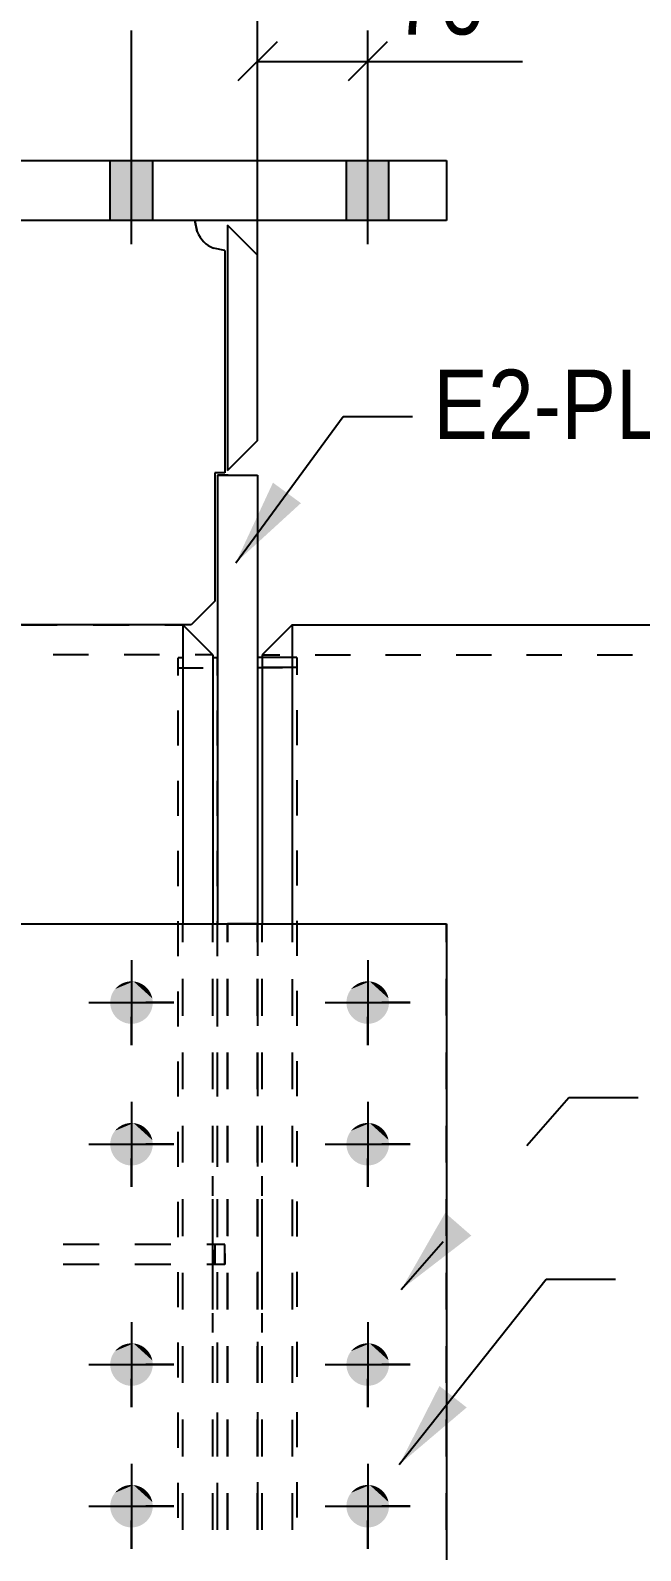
# Model space of a CAD drawing. Header units: millimetres. Extents: x 67 to 383, y 106 to 148.
# Drawn here: x 257.23 to 260.06, y 136.55 to 143.62 of the extents above; entities that cross this region are included whole.
import ezdxf

# ---------------------------------------------------------------- set-up
doc = ezdxf.new("R2010")
doc.units = ezdxf.units.MM
doc.linetypes.add('XKITLINE00', pattern=[0])
doc.styles.add('ARIAL', font='ARIAL.TTF')

msp = doc.modelspace()

# ---------------------------------------------------------------- linework, layer by layer
at = {"linetype": 'XKITLINE00'}
for p, q in [((258.2846, 141.7121), (258.2846, 143.7602)), ((258.3756, 143.5657), (258.1936, 143.3837)), ((258.8875, 143.5657), (258.7055, 143.3837)), ((258.2846, 143.4747), (258.7965, 143.4747)), ((258.7965, 143.4747), (259.5151, 143.4747)), ((258.7965, 143.4747), (259.5151, 143.4747)), ((257.402, 142.7352), (257.2327, 142.7352)), ((257.7405, 142.7352), (257.5712, 142.7352)), ((257.9943, 142.7352), (257.9097, 142.7352)), ((257.9943, 142.7352), (258.0049, 142.6819)), ((258.0049, 142.6819), (258.0108, 142.6695)), ((258.0108, 142.6695), (258.0178, 142.6578)), ((258.0178, 142.6578), (258.026, 142.6468)), ((258.026, 142.6468), (258.0351, 142.6367)), ((258.0351, 142.6367), (258.0453, 142.6275)), ((258.0453, 142.6275), (258.0563, 142.6194)), ((258.0563, 142.6194), (258.068, 142.6123)), ((258.068, 142.6123), (258.0778, 142.6077)), ((258.1838, 141.145), (258.682, 141.825)), ((258.682, 141.825), (259.0038, 141.825)), ((258.1486, 141.5512), (258.0988, 141.5512)), ((257.1883, 140.8565), (257.3549, 140.8565)), ((257.5216, 140.8565), (257.6883, 140.8565)), ((257.855, 140.8565), (257.9383, 140.8565)), ((258.4451, 140.8315), (258.4451, 140.7462)), ((257.5005, 140.7172), (257.3359, 140.7172)), ((257.8299, 140.7172), (257.6652, 140.7172)), ((258.0769, 140.7172), (257.9946, 140.7172)), ((258.3065, 140.7172), (258.3884, 140.7172)), ((258.5521, 140.7172), (258.7159, 140.7172)), ((258.8797, 140.7172), (259.0434, 140.7172)), ((259.2072, 140.7172), (259.3709, 140.7172)), ((259.5347, 140.7172), (259.6984, 140.7172)), ((259.8622, 140.7172), (260.026, 140.7172)), ((257.916, 140.6214), (257.916, 140.7029)), ((257.9379, 140.7029), (257.916, 140.7029)), ((257.916, 140.6565), (258.033, 140.6565)), ((258.0988, 140.6214), (258.0988, 140.7029)), ((258.2846, 140.7051), (258.2846, 140.6236)), ((258.2846, 140.6587), (258.4016, 140.6587)), ((258.4674, 140.7051), (258.3065, 140.7051)), ((258.3723, 140.7051), (258.3065, 140.7051)), ((258.4674, 140.6587), (258.3065, 140.6587)), ((258.4674, 140.7051), (258.4674, 140.6236)), ((258.4451, 140.5756), (258.4451, 140.405)), ((257.916, 140.2952), (257.916, 140.4583)), ((258.0988, 140.2952), (258.0988, 140.4583)), ((258.2846, 140.4605), (258.2846, 140.2974)), ((258.4674, 140.4605), (258.4674, 140.2974)), ((258.4451, 140.2344), (258.4451, 140.0637)), ((257.916, 139.969), (257.916, 140.1321)), ((258.0988, 139.969), (258.0988, 140.1321)), ((258.2846, 140.1343), (258.2846, 139.9712)), ((258.4674, 140.1343), (258.4674, 139.9712)), ((258.4451, 139.8931), (258.4451, 139.7225)), ((257.916, 139.6428), (257.916, 139.8059)), ((258.0988, 139.6428), (258.0988, 139.8059)), ((258.2846, 139.8081), (258.2846, 139.645)), ((258.4674, 139.8081), (258.4674, 139.645)), ((258.4451, 139.5519), (258.4451, 139.3813)), ((257.3961, 139.4671), (257.5643, 139.4671)), ((257.7325, 139.4671), (257.9006, 139.4671)), ((257.916, 139.3166), (257.916, 139.4797)), ((257.9383, 139.3817), (257.9383, 139.467)), ((258.0688, 139.4671), (258.237, 139.4671)), ((258.0769, 139.3817), (258.0769, 139.467)), ((258.0988, 139.3166), (258.0988, 139.4797)), ((258.0988, 139.467), (258.2597, 139.467)), ((258.0988, 139.467), (258.21, 139.467)), ((258.0988, 139.3817), (258.0988, 139.467)), ((258.1453, 139.4671), (258.2846, 139.4671)), ((258.1453, 139.3818), (258.1453, 139.4671)), ((258.2846, 139.467), (258.1453, 139.467)), ((258.1453, 139.467), (258.1453, 139.467)), ((258.1453, 139.467), (258.1668, 139.467)), ((258.1453, 139.467), (258.1453, 139.3817)), ((258.2846, 139.4671), (258.263, 139.4671)), ((258.2846, 139.4819), (258.2846, 139.3188)), ((258.2846, 139.4671), (258.2846, 139.4671)), ((258.2846, 139.4671), (258.2846, 139.3818)), ((258.2846, 139.467), (258.2846, 139.467)), ((258.2846, 139.3817), (258.2846, 139.467)), ((258.2846, 139.467), (258.2846, 139.3817)), ((258.3065, 139.3817), (258.3065, 139.467)), ((258.4052, 139.4671), (258.5734, 139.4671)), ((258.4674, 139.4819), (258.4674, 139.3188)), ((258.7416, 139.4671), (258.9098, 139.4671)), ((259.078, 139.4671), (259.1621, 139.4671)), ((259.1621, 139.3818), (259.1621, 139.4671)), ((257.916, 138.9904), (257.916, 139.1535)), ((257.9383, 139.0404), (257.9383, 139.2111)), ((258.0769, 139.0404), (258.0769, 139.2111)), ((258.0988, 139.0404), (258.0988, 139.2111)), ((258.0988, 138.9904), (258.0988, 139.1535)), ((258.1453, 139.0406), (258.1453, 139.2112)), ((258.1453, 139.2111), (258.1453, 139.0404)), ((258.2846, 139.2112), (258.2846, 139.0406)), ((258.2846, 139.0404), (258.2846, 139.2111)), ((258.2846, 139.2111), (258.2846, 139.0404)), ((258.2846, 139.1557), (258.2846, 138.9926)), ((258.3065, 139.0404), (258.3065, 139.2111)), ((258.4451, 139.2107), (258.4451, 139.0401)), ((258.4674, 139.1557), (258.4674, 138.9926)), ((259.1621, 139.0406), (259.1621, 139.2112)), ((257.9383, 138.6992), (257.9383, 138.8698)), ((258.0769, 138.6992), (258.0769, 138.8698)), ((258.0988, 138.6991), (258.0988, 138.8698)), ((258.1453, 138.6993), (258.1453, 138.8699)), ((258.1453, 138.8698), (258.1453, 138.6992)), ((258.2846, 138.8699), (258.2846, 138.6993)), ((258.2846, 138.6991), (258.2846, 138.8698)), ((258.2846, 138.8698), (258.2846, 138.6992)), ((258.3065, 138.6992), (258.3065, 138.8698)), ((258.4451, 138.8695), (258.4451, 138.6989)), ((259.1621, 138.6993), (259.1621, 138.8699)), ((257.916, 138.6642), (257.916, 138.8273)), ((258.0988, 138.6642), (258.0988, 138.8273)), ((258.2846, 138.8295), (258.2846, 138.6664)), ((258.4674, 138.8295), (258.4674, 138.6664)), ((259.536, 138.4373), (259.7305, 138.6603)), ((259.7305, 138.6603), (260.0523, 138.6603)), ((257.9383, 138.3579), (257.9383, 138.5285)), ((258.0769, 138.3579), (258.0769, 138.5285)), ((258.0988, 138.3579), (258.0988, 138.5285)), ((258.1453, 138.358), (258.1453, 138.5287)), ((258.1453, 138.5285), (258.1453, 138.3579)), ((258.2846, 138.5287), (258.2846, 138.358)), ((258.2846, 138.3579), (258.2846, 138.5285)), ((258.2846, 138.5285), (258.2846, 138.3579)), ((258.3065, 138.3579), (258.3065, 138.5285)), ((258.4451, 138.5282), (258.4451, 138.3576)), ((259.1621, 138.358), (259.1621, 138.5287)), ((257.916, 138.338), (257.916, 138.5011)), ((258.0988, 138.338), (258.0988, 138.5011)), ((258.2846, 138.5033), (258.2846, 138.3402)), ((258.4674, 138.5033), (258.4674, 138.3402)), ((258.077, 138.2041), (258.0769, 138.295)), ((258.3064, 138.2041), (258.3065, 138.295)), ((257.916, 138.0118), (257.916, 138.1749)), ((257.9383, 138.0166), (257.9383, 138.1873)), ((258.0769, 138.0166), (258.0769, 138.1873)), ((258.0988, 138.0166), (258.0988, 138.1872)), ((258.0988, 138.0118), (258.0988, 138.1749)), ((258.1453, 138.0168), (258.1453, 138.1874)), ((258.1453, 138.1872), (258.1453, 138.0166)), ((258.2846, 138.1874), (258.2846, 138.0168)), ((258.2846, 138.0166), (258.2846, 138.1872)), ((258.2846, 138.1872), (258.2846, 138.0166)), ((258.2846, 138.1771), (258.2846, 138.014)), ((258.3065, 138.0166), (258.3065, 138.1873)), ((258.4451, 138.187), (258.4451, 138.0164)), ((258.4674, 138.1771), (258.4674, 138.014)), ((259.1621, 138.0168), (259.1621, 138.1874)), ((258.0773, 137.9314), (258.0772, 138.0223)), ((258.3061, 137.9314), (258.3062, 138.0223)), ((257.5488, 137.9778), (257.3816, 137.9778)), ((257.5488, 137.9778), (257.3816, 137.9778)), ((257.883, 137.9778), (257.7159, 137.9778)), ((257.883, 137.9778), (257.7159, 137.9778)), ((258.1337, 137.9778), (258.0501, 137.9778)), ((258.1337, 137.9778), (258.0501, 137.9778)), ((258.0872, 137.9778), (258.0872, 137.8849)), ((258.0872, 137.9778), (258.0872, 137.8849)), ((258.0872, 137.8849), (258.0872, 137.9529)), ((258.0872, 137.8849), (258.0872, 137.9529)), ((258.1337, 137.8849), (258.1337, 137.9778)), ((258.1337, 137.8849), (258.1337, 137.9778)), ((258.9527, 137.7685), (259.1471, 137.9914)), ((257.5488, 137.8849), (257.3816, 137.8849)), ((257.5488, 137.8849), (257.3816, 137.8849)), ((257.883, 137.8849), (257.7159, 137.8849)), ((257.883, 137.8849), (257.7159, 137.8849)), ((258.1337, 137.8849), (258.0501, 137.8849)), ((258.1337, 137.8849), (258.0501, 137.8849)), ((258.0772, 137.8405), (258.0773, 137.9314)), ((258.1337, 137.9347), (258.1337, 137.8849)), ((258.1337, 137.9347), (258.1337, 137.8849)), ((258.3062, 137.8405), (258.3061, 137.9314)), ((257.916, 137.6856), (257.916, 137.8487)), ((257.9383, 137.6753), (257.9383, 137.846)), ((258.0769, 137.6753), (258.0769, 137.846)), ((258.0988, 137.6856), (258.0988, 137.8487)), ((258.0988, 137.6753), (258.0988, 137.846)), ((258.1453, 137.6755), (258.1453, 137.8461)), ((258.1453, 137.846), (258.1453, 137.6753)), ((258.2846, 137.8509), (258.2846, 137.6878)), ((258.2846, 137.8461), (258.2846, 137.6755)), ((258.2846, 137.6753), (258.2846, 137.846)), ((258.2846, 137.846), (258.2846, 137.6753)), ((258.3065, 137.6753), (258.3065, 137.846)), ((258.4451, 137.8458), (258.4451, 137.6752)), ((258.4674, 137.8509), (258.4674, 137.6878)), ((258.9433, 136.9545), (259.6255, 137.8158)), ((259.1621, 137.6755), (259.1621, 137.8461)), ((259.6255, 137.8158), (259.9473, 137.8158)), ((258.0769, 137.5677), (258.077, 137.6586)), ((258.3065, 137.5677), (258.3064, 137.6586)), ((257.916, 137.3594), (257.916, 137.5225)), ((257.9383, 137.3341), (257.9383, 137.5047)), ((258.0769, 137.3341), (258.0769, 137.5047)), ((258.0988, 137.3594), (258.0988, 137.5225)), ((258.0988, 137.3341), (258.0988, 137.5047)), ((258.1453, 137.3342), (258.1453, 137.5049)), ((258.1453, 137.5047), (258.1453, 137.3341)), ((258.2846, 137.5247), (258.2846, 137.3616)), ((258.2846, 137.5049), (258.2846, 137.3342)), ((258.2846, 137.3341), (258.2846, 137.5047)), ((258.2846, 137.5047), (258.2846, 137.3341)), ((258.3065, 137.3341), (258.3065, 137.5047)), ((258.4451, 137.5046), (258.4451, 137.334)), ((258.4674, 137.5247), (258.4674, 137.3616)), ((259.1621, 137.3342), (259.1621, 137.5048)), ((257.916, 137.0332), (257.916, 137.1963)), ((258.0988, 137.0332), (258.0988, 137.1963)), ((258.2846, 137.1985), (258.2846, 137.0354)), ((258.4674, 137.1985), (258.4674, 137.0354)), ((257.9383, 136.9928), (257.9383, 137.1634)), ((258.0769, 136.9928), (258.0769, 137.1634)), ((258.0988, 136.9928), (258.0988, 137.1634)), ((258.1453, 136.9929), (258.1453, 137.1636)), ((258.1453, 137.1634), (258.1453, 136.9928)), ((258.2846, 137.1636), (258.2846, 136.9929)), ((258.2846, 136.9928), (258.2846, 137.1634)), ((258.2846, 137.1634), (258.2846, 136.9928)), ((258.3065, 136.9928), (258.3065, 137.1634)), ((258.4451, 137.1633), (258.4451, 136.9927)), ((259.1621, 136.9929), (259.1621, 137.1636)), ((257.916, 136.707), (257.916, 136.8701)), ((257.9383, 136.6515), (257.9383, 136.8222)), ((258.0769, 136.6515), (258.0769, 136.8222)), ((258.0988, 136.707), (258.0988, 136.8701)), ((258.0988, 136.6515), (258.0988, 136.8222)), ((258.1453, 136.6517), (258.1453, 136.8223)), ((258.1453, 136.8222), (258.1453, 136.6515)), ((258.2846, 136.8723), (258.2846, 136.7092)), ((258.2846, 136.8223), (258.2846, 136.6517)), ((258.2846, 136.6515), (258.2846, 136.8222)), ((258.2846, 136.8222), (258.2846, 136.6515)), ((258.3065, 136.6515), (258.3065, 136.8222)), ((258.4451, 136.8221), (258.4451, 136.6515)), ((258.4674, 136.8723), (258.4674, 136.7092)), ((259.1621, 136.6517), (259.1621, 136.8223))]:
    msp.add_line(p, q, dxfattribs=at)
at = {"color": 3, "linetype": 'XKITLINE00'}
for p, q in [((257.6995, 142.6249), (257.6995, 143.6175)), ((257.6995, 142.6249), (257.6995, 143.6175)), ((257.6995, 142.6249), (257.6995, 143.6175)), ((257.6995, 142.6249), (257.6995, 143.6175)), ((258.7965, 142.6249), (258.7965, 143.6175)), ((258.7965, 142.6249), (258.7965, 143.6175)), ((258.7965, 142.6249), (258.7965, 143.6175)), ((258.7965, 142.6249), (258.7965, 143.6175)), ((257.6008, 142.7352), (257.6008, 143.0138)), ((257.6008, 142.7352), (257.6008, 143.0138)), ((257.6008, 142.7352), (257.6008, 143.0138)), ((257.6008, 142.7352), (257.6008, 143.0138)), ((257.7983, 142.7352), (257.7983, 143.0138)), ((257.7983, 142.7352), (257.7983, 143.0138)), ((257.7983, 142.7352), (257.7983, 143.0138)), ((257.7983, 142.7352), (257.7983, 143.0138)), ((258.6978, 142.7352), (258.6978, 143.0138)), ((258.6978, 142.7352), (258.6978, 143.0138)), ((258.6978, 142.7352), (258.6978, 143.0138)), ((258.6978, 142.7352), (258.6978, 143.0138)), ((258.8952, 142.7352), (258.8952, 143.0138)), ((258.8952, 142.7352), (258.8952, 143.0138)), ((258.8952, 142.7352), (258.8952, 143.0138)), ((258.8952, 142.7352), (258.8952, 143.0138)), ((257.6995, 139.2989), (257.6995, 139.1674)), ((257.6995, 139.2988), (257.6995, 138.9039)), ((258.7965, 139.2989), (258.7965, 139.1674)), ((258.7965, 139.2988), (258.7965, 138.9039)), ((257.5021, 139.1015), (257.6336, 139.1015)), ((257.5021, 139.1014), (257.897, 139.1014)), ((257.897, 139.1015), (257.7655, 139.1015)), ((258.599, 139.1015), (258.7305, 139.1015)), ((258.599, 139.1014), (258.9939, 139.1014)), ((258.9939, 139.1015), (258.8624, 139.1015)), ((257.6995, 138.904), (257.6995, 139.0355)), ((258.7965, 138.904), (258.7965, 139.0355)), ((257.6995, 138.6408), (257.6995, 138.5093)), ((257.6995, 138.6407), (257.6995, 138.2458)), ((258.7965, 138.6408), (258.7965, 138.5093)), ((258.7965, 138.6407), (258.7965, 138.2458)), ((257.5021, 138.4433), (257.6336, 138.4433)), ((257.5021, 138.4432), (257.897, 138.4432)), ((257.6995, 138.2459), (257.6995, 138.3774)), ((257.897, 138.4433), (257.7655, 138.4433)), ((258.599, 138.4433), (258.7305, 138.4433)), ((258.599, 138.4432), (258.9939, 138.4432)), ((258.7965, 138.2459), (258.7965, 138.3774)), ((258.9939, 138.4433), (258.8624, 138.4433)), ((257.6995, 137.617), (257.6995, 137.4855)), ((257.6995, 137.6168), (257.6995, 137.2219)), ((258.7965, 137.617), (258.7965, 137.4855)), ((258.7965, 137.6168), (258.7965, 137.2219)), ((257.5021, 137.4195), (257.6336, 137.4195)), ((257.5021, 137.4194), (257.897, 137.4194)), ((257.897, 137.4195), (257.7655, 137.4195)), ((258.599, 137.4195), (258.7305, 137.4195)), ((258.599, 137.4194), (258.9939, 137.4194)), ((258.9939, 137.4195), (258.8624, 137.4195)), ((257.6995, 137.2221), (257.6995, 137.3536)), ((258.7965, 137.2221), (258.7965, 137.3536)), ((257.6995, 136.9588), (257.6995, 136.8273)), ((257.6995, 136.9587), (257.6995, 136.5638)), ((258.7965, 136.9588), (258.7965, 136.8273)), ((258.7965, 136.9587), (258.7965, 136.5638)), ((257.5021, 136.7614), (257.6336, 136.7614)), ((257.5021, 136.7612), (257.897, 136.7612)), ((257.897, 136.7614), (257.7655, 136.7614)), ((258.599, 136.7614), (258.7305, 136.7614)), ((258.599, 136.7612), (258.9939, 136.7612)), ((258.9939, 136.7614), (258.8624, 136.7614)), ((257.6995, 136.5639), (257.6995, 136.6954)), ((258.7965, 136.5639), (258.7965, 136.6954))]:
    msp.add_line(p, q, dxfattribs=at)
at = {"color": 2, "linetype": 'XKITLINE00'}
for p, q in [((252.4343, 143.0138), (259.1621, 143.0138)), ((259.1621, 143.0138), (259.1621, 142.7352)), ((259.1621, 142.7352), (252.4343, 142.7352)), ((258.0049, 142.6819), (257.9943, 142.7352)), ((258.2846, 142.574), (258.1453, 142.7133)), ((258.1453, 142.7133), (258.1453, 141.5732)), ((258.1337, 142.5959), (258.0803, 142.6065)), ((258.1337, 142.5959), (258.1337, 141.5622)), ((258.2846, 141.7125), (258.2846, 142.574)), ((258.1453, 141.5732), (258.2846, 141.7125)), ((258.0872, 141.5622), (258.0872, 140.9662)), ((258.1337, 141.5622), (258.0872, 141.5622)), ((258.0988, 141.5512), (258.0988, 141.5512)), ((258.0988, 141.5512), (258.2846, 141.5512)), ((258.0988, 141.5512), (258.0988, 139.467)), ((258.2846, 141.5512), (258.2846, 141.5512)), ((258.2846, 141.5512), (258.2846, 139.467)), ((258.0872, 140.9662), (257.9775, 140.8565)), ((257.9775, 140.8565), (253.5642, 140.8565)), ((257.9383, 140.8565), (257.9383, 139.467)), ((258.0769, 140.7172), (257.9383, 140.8565)), ((258.4451, 140.8565), (258.3065, 140.7172)), ((258.4451, 140.8565), (258.4451, 139.467)), ((258.4451, 140.8565), (262.8917, 140.8565)), ((258.0769, 140.7172), (258.0769, 139.467)), ((258.3065, 140.7172), (258.3065, 139.467)), ((258.0988, 140.7029), (258.0769, 140.7029)), ((258.3065, 140.7051), (258.2846, 140.7051)), ((252.4343, 139.467), (259.1621, 139.467)), ((259.1621, 139.467), (259.1621, 136.3956))]:
    msp.add_line(p, q, dxfattribs=at)
msp.add_arc((258.1337, 142.7352), 0.1393, 202.5, 247.5, dxfattribs=at)
for p in [(258.2846, 143.4747), (258.7965, 143.4747)]:
    msp.add_point(p)
at = {"color": 3, "linetype": 'Continuous'}
for points in [[(257.6008, 142.7352), (257.7983, 142.7352), (257.7983, 143.0138)], [(257.6008, 142.7352), (257.7983, 143.0138), (257.6008, 143.0138)], [(257.6008, 142.7352), (257.7983, 142.7352), (257.7983, 143.0138)], [(257.6008, 142.7352), (257.7983, 143.0138), (257.6008, 143.0138)], [(257.6008, 142.7352), (257.7983, 142.7352), (257.7983, 143.0138)], [(257.6008, 142.7352), (257.7983, 143.0138), (257.6008, 143.0138)], [(257.6008, 142.7352), (257.7983, 142.7352), (257.7983, 143.0138)], [(257.6008, 142.7352), (257.7983, 143.0138), (257.6008, 143.0138)], [(258.6978, 142.7352), (258.8952, 142.7352), (258.8952, 143.0138)], [(258.6978, 142.7352), (258.8952, 143.0138), (258.6978, 143.0138)], [(258.6978, 142.7352), (258.8952, 142.7352), (258.8952, 143.0138)], [(258.6978, 142.7352), (258.8952, 143.0138), (258.6978, 143.0138)], [(258.6978, 142.7352), (258.8952, 142.7352), (258.8952, 143.0138)], [(258.6978, 142.7352), (258.8952, 143.0138), (258.6978, 143.0138)], [(258.6978, 142.7352), (258.8952, 142.7352), (258.8952, 143.0138)], [(258.6978, 142.7352), (258.8952, 143.0138), (258.6978, 143.0138)], [(257.7092, 139.1996), (257.6013, 139.111), (257.6008, 139.1014)], [(257.7092, 139.1996), (257.6008, 139.1014), (257.6013, 139.0917)], [(257.7092, 139.1996), (257.6027, 139.1206), (257.6013, 139.111)], [(257.7092, 139.1996), (257.6013, 139.0917), (257.6027, 139.0821)], [(257.7092, 139.1996), (257.6051, 139.13), (257.6027, 139.1206)], [(257.7092, 139.1996), (257.6027, 139.0821), (257.6051, 139.0727)], [(257.7092, 139.1996), (257.6083, 139.1391), (257.6051, 139.13)], [(257.7092, 139.1996), (257.6051, 139.0727), (257.6083, 139.0636)], [(257.7092, 139.1996), (257.6125, 139.1479), (257.6083, 139.1391)], [(257.7092, 139.1996), (257.6083, 139.0636), (257.6125, 139.0548)], [(257.7092, 139.1996), (257.6175, 139.1562), (257.6125, 139.1479)], [(257.7092, 139.1996), (257.6125, 139.0548), (257.6175, 139.0465)], [(257.7092, 139.1996), (257.6232, 139.164), (257.6175, 139.1562)], [(257.7092, 139.1996), (257.6175, 139.0465), (257.6232, 139.0387)], [(257.7092, 139.1996), (257.6297, 139.1712), (257.6232, 139.164)], [(257.7092, 139.1996), (257.6232, 139.0387), (257.6297, 139.0316)], [(257.7092, 139.1996), (257.6369, 139.1777), (257.6297, 139.1712)], [(257.7092, 139.1996), (257.6297, 139.0316), (257.6369, 139.025)], [(257.7092, 139.1996), (257.6447, 139.1834), (257.6369, 139.1777)], [(257.7092, 139.1996), (257.6369, 139.025), (257.6447, 139.0193)], [(257.7092, 139.1996), (257.653, 139.1884), (257.6447, 139.1834)], [(257.7092, 139.1996), (257.6447, 139.0193), (257.653, 139.0143)], [(257.7092, 139.1996), (257.6618, 139.1926), (257.653, 139.1884)], [(257.7092, 139.1996), (257.653, 139.0143), (257.6618, 139.0102)], [(257.7092, 139.1996), (257.6709, 139.1958), (257.6618, 139.1926)], [(257.7092, 139.1996), (257.6618, 139.0102), (257.6709, 139.0069)], [(257.7092, 139.1996), (257.6803, 139.1982), (257.6709, 139.1958)], [(257.7092, 139.1996), (257.6709, 139.0069), (257.6803, 139.0045)], [(257.7092, 139.1996), (257.6899, 139.1996), (257.6803, 139.1982)], [(257.7092, 139.1996), (257.6803, 139.0045), (257.6899, 139.0031)], [(257.7092, 139.1996), (257.6995, 139.2001), (257.6899, 139.1996)], [(257.7092, 139.1996), (257.6899, 139.0031), (257.6995, 139.0026)], [(257.7092, 139.1996), (257.6995, 139.0026), (257.7092, 139.0031)], [(257.7092, 139.1996), (257.7092, 139.0031), (257.7188, 139.0045)], [(257.7092, 139.1996), (257.7188, 139.0045), (257.7282, 139.0069)], [(257.7092, 139.1996), (257.7282, 139.0069), (257.7373, 139.0102)], [(257.7092, 139.1996), (257.7373, 139.0102), (257.7461, 139.0143)], [(257.7092, 139.1996), (257.7461, 139.0143), (257.7544, 139.0193)], [(257.7092, 139.1996), (257.7544, 139.0193), (257.7622, 139.025)], [(257.7092, 139.1996), (257.7622, 139.025), (257.7694, 139.0316)], [(257.7092, 139.1996), (257.7694, 139.0316), (257.7759, 139.0387)], [(257.7092, 139.1996), (257.7759, 139.0387), (257.7816, 139.0465)], [(257.7092, 139.1996), (257.7816, 139.0465), (257.7866, 139.0548)], [(257.7092, 139.1996), (257.7866, 139.0548), (257.7908, 139.0636)], [(257.7092, 139.1996), (257.7908, 139.0636), (257.794, 139.0727)], [(257.7092, 139.1996), (257.794, 139.0727), (257.7964, 139.0821)], [(257.7092, 139.1996), (257.7964, 139.0821), (257.7978, 139.0917)], [(257.7092, 139.1996), (257.7978, 139.0917), (257.7983, 139.1014)], [(257.7092, 139.1996), (257.7983, 139.1014), (257.7978, 139.111)], [(257.7092, 139.1996), (257.7978, 139.111), (257.7964, 139.1206)], [(257.7092, 139.1996), (257.7964, 139.1206), (257.794, 139.13)], [(257.7092, 139.1996), (257.794, 139.13), (257.7908, 139.1391)], [(257.7092, 139.1996), (257.7908, 139.1391), (257.7866, 139.1479)], [(257.7092, 139.1996), (257.7866, 139.1479), (257.7816, 139.1562)], [(257.7092, 139.1996), (257.7816, 139.1562), (257.7759, 139.164)], [(257.7092, 139.1996), (257.7759, 139.164), (257.7694, 139.1712)], [(257.7092, 139.1996), (257.7694, 139.1712), (257.7622, 139.1777)], [(257.7092, 139.1996), (257.7622, 139.1777), (257.7544, 139.1834)], [(257.7092, 139.1996), (257.7544, 139.1834), (257.7461, 139.1884)], [(257.7092, 139.1996), (257.7461, 139.1884), (257.7373, 139.1926)], [(257.7092, 139.1996), (257.7373, 139.1926), (257.7282, 139.1958)], [(257.7092, 139.1996), (257.7282, 139.1958), (257.7188, 139.1982)], [(258.8062, 139.1996), (258.6982, 139.111), (258.6978, 139.1014)], [(258.8062, 139.1996), (258.6978, 139.1014), (258.6982, 139.0917)], [(258.8062, 139.1996), (258.6997, 139.1206), (258.6982, 139.111)], [(258.8062, 139.1996), (258.6982, 139.0917), (258.6997, 139.0821)], [(258.8062, 139.1996), (258.702, 139.13), (258.6997, 139.1206)], [(258.8062, 139.1996), (258.6997, 139.0821), (258.702, 139.0727)], [(258.8062, 139.1996), (258.7053, 139.1391), (258.702, 139.13)], [(258.8062, 139.1996), (258.702, 139.0727), (258.7053, 139.0636)], [(258.8062, 139.1996), (258.7094, 139.1479), (258.7053, 139.1391)], [(258.8062, 139.1996), (258.7053, 139.0636), (258.7094, 139.0548)], [(258.8062, 139.1996), (258.7144, 139.1562), (258.7094, 139.1479)], [(258.8062, 139.1996), (258.7094, 139.0548), (258.7144, 139.0465)], [(258.8062, 139.1996), (258.7202, 139.164), (258.7144, 139.1562)], [(258.8062, 139.1996), (258.7144, 139.0465), (258.7202, 139.0387)], [(258.8062, 139.1996), (258.7267, 139.1712), (258.7202, 139.164)], [(258.8062, 139.1996), (258.7202, 139.0387), (258.7267, 139.0316)], [(258.8062, 139.1996), (258.7338, 139.1777), (258.7267, 139.1712)], [(258.8062, 139.1996), (258.7267, 139.0316), (258.7338, 139.025)], [(258.8062, 139.1996), (258.7416, 139.1834), (258.7338, 139.1777)], [(258.8062, 139.1996), (258.7338, 139.025), (258.7416, 139.0193)], [(258.8062, 139.1996), (258.7499, 139.1884), (258.7416, 139.1834)], [(258.8062, 139.1996), (258.7416, 139.0193), (258.7499, 139.0143)], [(258.8062, 139.1996), (258.7587, 139.1926), (258.7499, 139.1884)], [(258.8062, 139.1996), (258.7499, 139.0143), (258.7587, 139.0102)], [(258.8062, 139.1996), (258.7678, 139.1958), (258.7587, 139.1926)], [(258.8062, 139.1996), (258.7587, 139.0102), (258.7678, 139.0069)], [(258.8062, 139.1996), (258.7772, 139.1982), (258.7678, 139.1958)], [(258.8062, 139.1996), (258.7678, 139.0069), (258.7772, 139.0045)], [(258.8062, 139.1996), (258.7868, 139.1996), (258.7772, 139.1982)], [(258.8062, 139.1996), (258.7772, 139.0045), (258.7868, 139.0031)], [(258.8062, 139.1996), (258.7965, 139.2001), (258.7868, 139.1996)], [(258.8062, 139.1996), (258.7868, 139.0031), (258.7965, 139.0026)], [(258.8062, 139.1996), (258.7965, 139.0026), (258.8062, 139.0031)], [(258.8062, 139.1996), (258.8062, 139.0031), (258.8157, 139.0045)], [(258.8062, 139.1996), (258.8157, 139.0045), (258.8251, 139.0069)], [(258.8062, 139.1996), (258.8251, 139.0069), (258.8343, 139.0102)], [(258.8062, 139.1996), (258.8343, 139.0102), (258.843, 139.0143)], [(258.8062, 139.1996), (258.843, 139.0143), (258.8513, 139.0193)], [(258.8062, 139.1996), (258.8513, 139.0193), (258.8591, 139.025)], [(258.8062, 139.1996), (258.8591, 139.025), (258.8663, 139.0316)], [(258.8062, 139.1996), (258.8663, 139.0316), (258.8728, 139.0387)], [(258.8062, 139.1996), (258.8728, 139.0387), (258.8786, 139.0465)], [(258.8062, 139.1996), (258.8786, 139.0465), (258.8835, 139.0548)], [(258.8062, 139.1996), (258.8835, 139.0548), (258.8877, 139.0636)], [(258.8062, 139.1996), (258.8877, 139.0636), (258.891, 139.0727)], [(258.8062, 139.1996), (258.891, 139.0727), (258.8933, 139.0821)], [(258.8062, 139.1996), (258.8933, 139.0821), (258.8947, 139.0917)], [(258.8062, 139.1996), (258.8947, 139.0917), (258.8952, 139.1014)], [(258.8062, 139.1996), (258.8952, 139.1014), (258.8947, 139.111)], [(258.8062, 139.1996), (258.8947, 139.111), (258.8933, 139.1206)], [(258.8062, 139.1996), (258.8933, 139.1206), (258.891, 139.13)], [(258.8062, 139.1996), (258.891, 139.13), (258.8877, 139.1391)], [(258.8062, 139.1996), (258.8877, 139.1391), (258.8835, 139.1479)], [(258.8062, 139.1996), (258.8835, 139.1479), (258.8786, 139.1562)], [(258.8062, 139.1996), (258.8786, 139.1562), (258.8728, 139.164)], [(258.8062, 139.1996), (258.8728, 139.164), (258.8663, 139.1712)], [(258.8062, 139.1996), (258.8663, 139.1712), (258.8591, 139.1777)], [(258.8062, 139.1996), (258.8591, 139.1777), (258.8513, 139.1834)], [(258.8062, 139.1996), (258.8513, 139.1834), (258.843, 139.1884)], [(258.8062, 139.1996), (258.843, 139.1884), (258.8343, 139.1926)], [(258.8062, 139.1996), (258.8343, 139.1926), (258.8251, 139.1958)], [(258.8062, 139.1996), (258.8251, 139.1958), (258.8157, 139.1982)], [(257.7092, 138.5415), (257.6013, 138.4529), (257.6008, 138.4432)], [(257.7092, 138.5415), (257.6008, 138.4432), (257.6013, 138.4335)], [(257.7092, 138.5415), (257.6027, 138.4625), (257.6013, 138.4529)], [(257.7092, 138.5415), (257.6013, 138.4335), (257.6027, 138.4239)], [(257.7092, 138.5415), (257.6051, 138.4719), (257.6027, 138.4625)], [(257.7092, 138.5415), (257.6027, 138.4239), (257.6051, 138.4145)], [(257.7092, 138.5415), (257.6083, 138.481), (257.6051, 138.4719)], [(257.7092, 138.5415), (257.6051, 138.4145), (257.6083, 138.4054)], [(257.7092, 138.5415), (257.6125, 138.4897), (257.6083, 138.481)], [(257.7092, 138.5415), (257.6083, 138.4054), (257.6125, 138.3967)], [(257.7092, 138.5415), (257.6175, 138.4981), (257.6125, 138.4897)], [(257.7092, 138.5415), (257.6125, 138.3967), (257.6175, 138.3884)], [(257.7092, 138.5415), (257.6232, 138.5058), (257.6175, 138.4981)], [(257.7092, 138.5415), (257.6175, 138.3884), (257.6232, 138.3806)], [(257.7092, 138.5415), (257.6297, 138.513), (257.6232, 138.5058)], [(257.7092, 138.5415), (257.6232, 138.3806), (257.6297, 138.3734)], [(257.7092, 138.5415), (257.6369, 138.5195), (257.6297, 138.513)], [(257.7092, 138.5415), (257.6297, 138.3734), (257.6369, 138.3669)], [(257.7092, 138.5415), (257.6447, 138.5253), (257.6369, 138.5195)], [(257.7092, 138.5415), (257.6369, 138.3669), (257.6447, 138.3611)], [(257.7092, 138.5415), (257.653, 138.5303), (257.6447, 138.5253)], [(257.7092, 138.5415), (257.6447, 138.3611), (257.653, 138.3561)], [(257.7092, 138.5415), (257.6618, 138.5344), (257.653, 138.5303)], [(257.7092, 138.5415), (257.653, 138.3561), (257.6618, 138.352)], [(257.7092, 138.5415), (257.6709, 138.5377), (257.6618, 138.5344)], [(257.7092, 138.5415), (257.6618, 138.352), (257.6709, 138.3487)], [(257.7092, 138.5415), (257.6803, 138.54), (257.6709, 138.5377)], [(257.7092, 138.5415), (257.6709, 138.3487), (257.6803, 138.3464)], [(257.7092, 138.5415), (257.6899, 138.5415), (257.6803, 138.54)], [(257.7092, 138.5415), (257.6803, 138.3464), (257.6899, 138.345)], [(257.7092, 138.5415), (257.6995, 138.5419), (257.6899, 138.5415)], [(257.7092, 138.5415), (257.6899, 138.345), (257.6995, 138.3445)], [(257.7092, 138.5415), (257.6995, 138.3445), (257.7092, 138.345)], [(257.7092, 138.5415), (257.7092, 138.345), (257.7188, 138.3464)], [(257.7092, 138.5415), (257.7188, 138.3464), (257.7282, 138.3487)], [(257.7092, 138.5415), (257.7282, 138.3487), (257.7373, 138.352)], [(257.7092, 138.5415), (257.7373, 138.352), (257.7461, 138.3561)], [(257.7092, 138.5415), (257.7461, 138.3561), (257.7544, 138.3611)], [(257.7092, 138.5415), (257.7544, 138.3611), (257.7622, 138.3669)], [(257.7092, 138.5415), (257.7622, 138.3669), (257.7694, 138.3734)], [(257.7092, 138.5415), (257.7694, 138.3734), (257.7759, 138.3806)], [(257.7092, 138.5415), (257.7759, 138.3806), (257.7816, 138.3884)], [(257.7092, 138.5415), (257.7816, 138.3884), (257.7866, 138.3967)], [(257.7092, 138.5415), (257.7866, 138.3967), (257.7908, 138.4054)], [(257.7092, 138.5415), (257.7908, 138.4054), (257.794, 138.4145)], [(257.7092, 138.5415), (257.794, 138.4145), (257.7964, 138.4239)], [(257.7092, 138.5415), (257.7964, 138.4239), (257.7978, 138.4335)], [(257.7092, 138.5415), (257.7978, 138.4335), (257.7983, 138.4432)], [(257.7092, 138.5415), (257.7983, 138.4432), (257.7978, 138.4529)], [(257.7092, 138.5415), (257.7978, 138.4529), (257.7964, 138.4625)], [(257.7092, 138.5415), (257.7964, 138.4625), (257.794, 138.4719)], [(257.7092, 138.5415), (257.794, 138.4719), (257.7908, 138.481)], [(257.7092, 138.5415), (257.7908, 138.481), (257.7866, 138.4897)], [(257.7092, 138.5415), (257.7866, 138.4897), (257.7816, 138.4981)], [(257.7092, 138.5415), (257.7816, 138.4981), (257.7759, 138.5058)], [(257.7092, 138.5415), (257.7759, 138.5058), (257.7694, 138.513)], [(257.7092, 138.5415), (257.7694, 138.513), (257.7622, 138.5195)], [(257.7092, 138.5415), (257.7622, 138.5195), (257.7544, 138.5253)], [(257.7092, 138.5415), (257.7544, 138.5253), (257.7461, 138.5303)], [(257.7092, 138.5415), (257.7461, 138.5303), (257.7373, 138.5344)], [(257.7092, 138.5415), (257.7373, 138.5344), (257.7282, 138.5377)], [(257.7092, 138.5415), (257.7282, 138.5377), (257.7188, 138.54)], [(258.8062, 138.5415), (258.6982, 138.4529), (258.6978, 138.4432)], [(258.8062, 138.5415), (258.6978, 138.4432), (258.6982, 138.4335)], [(258.8062, 138.5415), (258.6997, 138.4625), (258.6982, 138.4529)], [(258.8062, 138.5415), (258.6982, 138.4335), (258.6997, 138.4239)], [(258.8062, 138.5415), (258.702, 138.4719), (258.6997, 138.4625)], [(258.8062, 138.5415), (258.6997, 138.4239), (258.702, 138.4145)], [(258.8062, 138.5415), (258.7053, 138.481), (258.702, 138.4719)], [(258.8062, 138.5415), (258.702, 138.4145), (258.7053, 138.4054)], [(258.8062, 138.5415), (258.7094, 138.4897), (258.7053, 138.481)], [(258.8062, 138.5415), (258.7053, 138.4054), (258.7094, 138.3967)], [(258.8062, 138.5415), (258.7144, 138.4981), (258.7094, 138.4897)], [(258.8062, 138.5415), (258.7094, 138.3967), (258.7144, 138.3884)], [(258.8062, 138.5415), (258.7202, 138.5058), (258.7144, 138.4981)], [(258.8062, 138.5415), (258.7144, 138.3884), (258.7202, 138.3806)], [(258.8062, 138.5415), (258.7267, 138.513), (258.7202, 138.5058)], [(258.8062, 138.5415), (258.7202, 138.3806), (258.7267, 138.3734)], [(258.8062, 138.5415), (258.7338, 138.5195), (258.7267, 138.513)], [(258.8062, 138.5415), (258.7267, 138.3734), (258.7338, 138.3669)], [(258.8062, 138.5415), (258.7416, 138.5253), (258.7338, 138.5195)], [(258.8062, 138.5415), (258.7338, 138.3669), (258.7416, 138.3611)], [(258.8062, 138.5415), (258.7499, 138.5303), (258.7416, 138.5253)], [(258.8062, 138.5415), (258.7416, 138.3611), (258.7499, 138.3561)], [(258.8062, 138.5415), (258.7587, 138.5344), (258.7499, 138.5303)], [(258.8062, 138.5415), (258.7499, 138.3561), (258.7587, 138.352)], [(258.8062, 138.5415), (258.7678, 138.5377), (258.7587, 138.5344)], [(258.8062, 138.5415), (258.7587, 138.352), (258.7678, 138.3487)], [(258.8062, 138.5415), (258.7772, 138.54), (258.7678, 138.5377)], [(258.8062, 138.5415), (258.7678, 138.3487), (258.7772, 138.3464)], [(258.8062, 138.5415), (258.7868, 138.5415), (258.7772, 138.54)], [(258.8062, 138.5415), (258.7772, 138.3464), (258.7868, 138.345)], [(258.8062, 138.5415), (258.7965, 138.5419), (258.7868, 138.5415)], [(258.8062, 138.5415), (258.7868, 138.345), (258.7965, 138.3445)], [(258.8062, 138.5415), (258.7965, 138.3445), (258.8062, 138.345)], [(258.8062, 138.5415), (258.8062, 138.345), (258.8157, 138.3464)], [(258.8062, 138.5415), (258.8157, 138.3464), (258.8251, 138.3487)], [(258.8062, 138.5415), (258.8251, 138.3487), (258.8343, 138.352)], [(258.8062, 138.5415), (258.8343, 138.352), (258.843, 138.3561)], [(258.8062, 138.5415), (258.843, 138.3561), (258.8513, 138.3611)], [(258.8062, 138.5415), (258.8513, 138.3611), (258.8591, 138.3669)], [(258.8062, 138.5415), (258.8591, 138.3669), (258.8663, 138.3734)], [(258.8062, 138.5415), (258.8663, 138.3734), (258.8728, 138.3806)], [(258.8062, 138.5415), (258.8728, 138.3806), (258.8786, 138.3884)], [(258.8062, 138.5415), (258.8786, 138.3884), (258.8835, 138.3967)], [(258.8062, 138.5415), (258.8835, 138.3967), (258.8877, 138.4054)], [(258.8062, 138.5415), (258.8877, 138.4054), (258.891, 138.4145)], [(258.8062, 138.5415), (258.891, 138.4145), (258.8933, 138.4239)], [(258.8062, 138.5415), (258.8933, 138.4239), (258.8947, 138.4335)], [(258.8062, 138.5415), (258.8947, 138.4335), (258.8952, 138.4432)], [(258.8062, 138.5415), (258.8952, 138.4432), (258.8947, 138.4529)], [(258.8062, 138.5415), (258.8947, 138.4529), (258.8933, 138.4625)], [(258.8062, 138.5415), (258.8933, 138.4625), (258.891, 138.4719)], [(258.8062, 138.5415), (258.891, 138.4719), (258.8877, 138.481)], [(258.8062, 138.5415), (258.8877, 138.481), (258.8835, 138.4897)], [(258.8062, 138.5415), (258.8835, 138.4897), (258.8786, 138.4981)], [(258.8062, 138.5415), (258.8786, 138.4981), (258.8728, 138.5058)], [(258.8062, 138.5415), (258.8728, 138.5058), (258.8663, 138.513)], [(258.8062, 138.5415), (258.8663, 138.513), (258.8591, 138.5195)], [(258.8062, 138.5415), (258.8591, 138.5195), (258.8513, 138.5253)], [(258.8062, 138.5415), (258.8513, 138.5253), (258.843, 138.5303)], [(258.8062, 138.5415), (258.843, 138.5303), (258.8343, 138.5344)], [(258.8062, 138.5415), (258.8343, 138.5344), (258.8251, 138.5377)], [(258.8062, 138.5415), (258.8251, 138.5377), (258.8157, 138.54)], [(257.7092, 137.5176), (257.6013, 137.4291), (257.6008, 137.4194)], [(257.7092, 137.5176), (257.6008, 137.4194), (257.6013, 137.4097)], [(257.7092, 137.5176), (257.6027, 137.4387), (257.6013, 137.4291)], [(257.7092, 137.5176), (257.6013, 137.4097), (257.6027, 137.4001)], [(257.7092, 137.5176), (257.6051, 137.4481), (257.6027, 137.4387)], [(257.7092, 137.5176), (257.6027, 137.4001), (257.6051, 137.3907)], [(257.7092, 137.5176), (257.6083, 137.4572), (257.6051, 137.4481)], [(257.7092, 137.5176), (257.6051, 137.3907), (257.6083, 137.3816)], [(257.7092, 137.5176), (257.6125, 137.4659), (257.6083, 137.4572)], [(257.7092, 137.5176), (257.6083, 137.3816), (257.6125, 137.3729)], [(257.7092, 137.5176), (257.6175, 137.4742), (257.6125, 137.4659)], [(257.7092, 137.5176), (257.6125, 137.3729), (257.6175, 137.3645)], [(257.7092, 137.5176), (257.6232, 137.482), (257.6175, 137.4742)], [(257.7092, 137.5176), (257.6175, 137.3645), (257.6232, 137.3568)], [(257.7092, 137.5176), (257.6297, 137.4892), (257.6232, 137.482)], [(257.7092, 137.5176), (257.6232, 137.3568), (257.6297, 137.3496)], [(257.7092, 137.5176), (257.6369, 137.4957), (257.6297, 137.4892)], [(257.7092, 137.5176), (257.6297, 137.3496), (257.6369, 137.3431)], [(257.7092, 137.5176), (257.6447, 137.5015), (257.6369, 137.4957)], [(257.7092, 137.5176), (257.6369, 137.3431), (257.6447, 137.3373)], [(257.7092, 137.5176), (257.653, 137.5065), (257.6447, 137.5015)], [(257.7092, 137.5176), (257.6447, 137.3373), (257.653, 137.3323)], [(257.7092, 137.5176), (257.6618, 137.5106), (257.653, 137.5065)], [(257.7092, 137.5176), (257.653, 137.3323), (257.6618, 137.3282)], [(257.7092, 137.5176), (257.6709, 137.5139), (257.6618, 137.5106)], [(257.7092, 137.5176), (257.6618, 137.3282), (257.6709, 137.3249)], [(257.7092, 137.5176), (257.6803, 137.5162), (257.6709, 137.5139)], [(257.7092, 137.5176), (257.6709, 137.3249), (257.6803, 137.3226)], [(257.7092, 137.5176), (257.6899, 137.5176), (257.6803, 137.5162)], [(257.7092, 137.5176), (257.6803, 137.3226), (257.6899, 137.3211)], [(257.7092, 137.5176), (257.6995, 137.5181), (257.6899, 137.5176)], [(257.7092, 137.5176), (257.6899, 137.3211), (257.6995, 137.3207)], [(257.7092, 137.5176), (257.6995, 137.3207), (257.7092, 137.3211)], [(257.7092, 137.5176), (257.7092, 137.3211), (257.7188, 137.3226)], [(257.7092, 137.5176), (257.7188, 137.3226), (257.7282, 137.3249)], [(257.7092, 137.5176), (257.7282, 137.3249), (257.7373, 137.3282)], [(257.7092, 137.5176), (257.7373, 137.3282), (257.7461, 137.3323)], [(257.7092, 137.5176), (257.7461, 137.3323), (257.7544, 137.3373)], [(257.7092, 137.5176), (257.7544, 137.3373), (257.7622, 137.3431)], [(257.7092, 137.5176), (257.7622, 137.3431), (257.7694, 137.3496)], [(257.7092, 137.5176), (257.7694, 137.3496), (257.7759, 137.3568)], [(257.7092, 137.5176), (257.7759, 137.3568), (257.7816, 137.3645)], [(257.7092, 137.5176), (257.7816, 137.3645), (257.7866, 137.3729)], [(257.7092, 137.5176), (257.7866, 137.3729), (257.7908, 137.3816)], [(257.7092, 137.5176), (257.7908, 137.3816), (257.794, 137.3907)], [(257.7092, 137.5176), (257.794, 137.3907), (257.7964, 137.4001)], [(257.7092, 137.5176), (257.7964, 137.4001), (257.7978, 137.4097)], [(257.7092, 137.5176), (257.7978, 137.4097), (257.7983, 137.4194)], [(257.7092, 137.5176), (257.7983, 137.4194), (257.7978, 137.4291)], [(257.7092, 137.5176), (257.7978, 137.4291), (257.7964, 137.4387)], [(257.7092, 137.5176), (257.7964, 137.4387), (257.794, 137.4481)], [(257.7092, 137.5176), (257.794, 137.4481), (257.7908, 137.4572)], [(257.7092, 137.5176), (257.7908, 137.4572), (257.7866, 137.4659)], [(257.7092, 137.5176), (257.7866, 137.4659), (257.7816, 137.4742)], [(257.7092, 137.5176), (257.7816, 137.4742), (257.7759, 137.482)], [(257.7092, 137.5176), (257.7759, 137.482), (257.7694, 137.4892)], [(257.7092, 137.5176), (257.7694, 137.4892), (257.7622, 137.4957)], [(257.7092, 137.5176), (257.7622, 137.4957), (257.7544, 137.5015)], [(257.7092, 137.5176), (257.7544, 137.5015), (257.7461, 137.5065)], [(257.7092, 137.5176), (257.7461, 137.5065), (257.7373, 137.5106)], [(257.7092, 137.5176), (257.7373, 137.5106), (257.7282, 137.5139)], [(257.7092, 137.5176), (257.7282, 137.5139), (257.7188, 137.5162)], [(258.8062, 137.5176), (258.6982, 137.4291), (258.6978, 137.4194)], [(258.8062, 137.5176), (258.6978, 137.4194), (258.6982, 137.4097)], [(258.8062, 137.5176), (258.6997, 137.4387), (258.6982, 137.4291)], [(258.8062, 137.5176), (258.6982, 137.4097), (258.6997, 137.4001)], [(258.8062, 137.5176), (258.702, 137.4481), (258.6997, 137.4387)], [(258.8062, 137.5176), (258.6997, 137.4001), (258.702, 137.3907)], [(258.8062, 137.5176), (258.7053, 137.4572), (258.702, 137.4481)], [(258.8062, 137.5176), (258.702, 137.3907), (258.7053, 137.3816)], [(258.8062, 137.5176), (258.7094, 137.4659), (258.7053, 137.4572)], [(258.8062, 137.5176), (258.7053, 137.3816), (258.7094, 137.3729)], [(258.8062, 137.5176), (258.7144, 137.4742), (258.7094, 137.4659)], [(258.8062, 137.5176), (258.7094, 137.3729), (258.7144, 137.3645)], [(258.8062, 137.5176), (258.7202, 137.482), (258.7144, 137.4742)], [(258.8062, 137.5176), (258.7144, 137.3645), (258.7202, 137.3568)], [(258.8062, 137.5176), (258.7267, 137.4892), (258.7202, 137.482)], [(258.8062, 137.5176), (258.7202, 137.3568), (258.7267, 137.3496)], [(258.8062, 137.5176), (258.7338, 137.4957), (258.7267, 137.4892)], [(258.8062, 137.5176), (258.7267, 137.3496), (258.7338, 137.3431)], [(258.8062, 137.5176), (258.7416, 137.5015), (258.7338, 137.4957)], [(258.8062, 137.5176), (258.7338, 137.3431), (258.7416, 137.3373)], [(258.8062, 137.5176), (258.7499, 137.5065), (258.7416, 137.5015)], [(258.8062, 137.5176), (258.7416, 137.3373), (258.7499, 137.3323)], [(258.8062, 137.5176), (258.7587, 137.5106), (258.7499, 137.5065)], [(258.8062, 137.5176), (258.7499, 137.3323), (258.7587, 137.3282)], [(258.8062, 137.5176), (258.7678, 137.5139), (258.7587, 137.5106)], [(258.8062, 137.5176), (258.7587, 137.3282), (258.7678, 137.3249)], [(258.8062, 137.5176), (258.7772, 137.5162), (258.7678, 137.5139)], [(258.8062, 137.5176), (258.7678, 137.3249), (258.7772, 137.3226)], [(258.8062, 137.5176), (258.7868, 137.5176), (258.7772, 137.5162)], [(258.8062, 137.5176), (258.7772, 137.3226), (258.7868, 137.3211)], [(258.8062, 137.5176), (258.7965, 137.5181), (258.7868, 137.5176)], [(258.8062, 137.5176), (258.7868, 137.3211), (258.7965, 137.3207)], [(258.8062, 137.5176), (258.7965, 137.3207), (258.8062, 137.3211)], [(258.8062, 137.5176), (258.8062, 137.3211), (258.8157, 137.3226)], [(258.8062, 137.5176), (258.8157, 137.3226), (258.8251, 137.3249)], [(258.8062, 137.5176), (258.8251, 137.3249), (258.8343, 137.3282)], [(258.8062, 137.5176), (258.8343, 137.3282), (258.843, 137.3323)], [(258.8062, 137.5176), (258.843, 137.3323), (258.8513, 137.3373)], [(258.8062, 137.5176), (258.8513, 137.3373), (258.8591, 137.3431)], [(258.8062, 137.5176), (258.8591, 137.3431), (258.8663, 137.3496)], [(258.8062, 137.5176), (258.8663, 137.3496), (258.8728, 137.3568)], [(258.8062, 137.5176), (258.8728, 137.3568), (258.8786, 137.3645)], [(258.8062, 137.5176), (258.8786, 137.3645), (258.8835, 137.3729)], [(258.8062, 137.5176), (258.8835, 137.3729), (258.8877, 137.3816)], [(258.8062, 137.5176), (258.8877, 137.3816), (258.891, 137.3907)], [(258.8062, 137.5176), (258.891, 137.3907), (258.8933, 137.4001)], [(258.8062, 137.5176), (258.8933, 137.4001), (258.8947, 137.4097)], [(258.8062, 137.5176), (258.8947, 137.4097), (258.8952, 137.4194)], [(258.8062, 137.5176), (258.8952, 137.4194), (258.8947, 137.4291)], [(258.8062, 137.5176), (258.8947, 137.4291), (258.8933, 137.4387)], [(258.8062, 137.5176), (258.8933, 137.4387), (258.891, 137.4481)], [(258.8062, 137.5176), (258.891, 137.4481), (258.8877, 137.4572)], [(258.8062, 137.5176), (258.8877, 137.4572), (258.8835, 137.4659)], [(258.8062, 137.5176), (258.8835, 137.4659), (258.8786, 137.4742)], [(258.8062, 137.5176), (258.8786, 137.4742), (258.8728, 137.482)], [(258.8062, 137.5176), (258.8728, 137.482), (258.8663, 137.4892)], [(258.8062, 137.5176), (258.8663, 137.4892), (258.8591, 137.4957)], [(258.8062, 137.5176), (258.8591, 137.4957), (258.8513, 137.5015)], [(258.8062, 137.5176), (258.8513, 137.5015), (258.843, 137.5065)], [(258.8062, 137.5176), (258.843, 137.5065), (258.8343, 137.5106)], [(258.8062, 137.5176), (258.8343, 137.5106), (258.8251, 137.5139)], [(258.8062, 137.5176), (258.8251, 137.5139), (258.8157, 137.5162)], [(257.7092, 136.8595), (257.6013, 136.7709), (257.6008, 136.7612)], [(257.7092, 136.8595), (257.6008, 136.7612), (257.6013, 136.7516)], [(257.7092, 136.8595), (257.6027, 136.7805), (257.6013, 136.7709)], [(257.7092, 136.8595), (257.6013, 136.7516), (257.6027, 136.742)], [(257.7092, 136.8595), (257.6051, 136.7899), (257.6027, 136.7805)], [(257.7092, 136.8595), (257.6027, 136.742), (257.6051, 136.7326)], [(257.7092, 136.8595), (257.6083, 136.799), (257.6051, 136.7899)], [(257.7092, 136.8595), (257.6051, 136.7326), (257.6083, 136.7235)], [(257.7092, 136.8595), (257.6125, 136.8078), (257.6083, 136.799)], [(257.7092, 136.8595), (257.6083, 136.7235), (257.6125, 136.7147)], [(257.7092, 136.8595), (257.6175, 136.8161), (257.6125, 136.8078)], [(257.7092, 136.8595), (257.6125, 136.7147), (257.6175, 136.7064)], [(257.7092, 136.8595), (257.6232, 136.8239), (257.6175, 136.8161)], [(257.7092, 136.8595), (257.6175, 136.7064), (257.6232, 136.6986)], [(257.7092, 136.8595), (257.6297, 136.831), (257.6232, 136.8239)], [(257.7092, 136.8595), (257.6232, 136.6986), (257.6297, 136.6914)], [(257.7092, 136.8595), (257.6369, 136.8376), (257.6297, 136.831)], [(257.7092, 136.8595), (257.6297, 136.6914), (257.6369, 136.6849)], [(257.7092, 136.8595), (257.6447, 136.8433), (257.6369, 136.8376)], [(257.7092, 136.8595), (257.6369, 136.6849), (257.6447, 136.6792)], [(257.7092, 136.8595), (257.653, 136.8483), (257.6447, 136.8433)], [(257.7092, 136.8595), (257.6447, 136.6792), (257.653, 136.6742)], [(257.7092, 136.8595), (257.6618, 136.8524), (257.653, 136.8483)], [(257.7092, 136.8595), (257.653, 136.6742), (257.6618, 136.67)], [(257.7092, 136.8595), (257.6709, 136.8557), (257.6618, 136.8524)], [(257.7092, 136.8595), (257.6618, 136.67), (257.6709, 136.6668)], [(257.7092, 136.8595), (257.6803, 136.8581), (257.6709, 136.8557)], [(257.7092, 136.8595), (257.6709, 136.6668), (257.6803, 136.6644)], [(257.7092, 136.8595), (257.6899, 136.8595), (257.6803, 136.8581)], [(257.7092, 136.8595), (257.6803, 136.6644), (257.6899, 136.663)], [(257.7092, 136.8595), (257.6995, 136.86), (257.6899, 136.8595)], [(257.7092, 136.8595), (257.6899, 136.663), (257.6995, 136.6625)], [(257.7092, 136.8595), (257.6995, 136.6625), (257.7092, 136.663)], [(257.7092, 136.8595), (257.7092, 136.663), (257.7188, 136.6644)], [(257.7092, 136.8595), (257.7188, 136.6644), (257.7282, 136.6668)], [(257.7092, 136.8595), (257.7282, 136.6668), (257.7373, 136.67)], [(257.7092, 136.8595), (257.7373, 136.67), (257.7461, 136.6742)], [(257.7092, 136.8595), (257.7461, 136.6742), (257.7544, 136.6792)], [(257.7092, 136.8595), (257.7544, 136.6792), (257.7622, 136.6849)], [(257.7092, 136.8595), (257.7622, 136.6849), (257.7694, 136.6914)], [(257.7092, 136.8595), (257.7694, 136.6914), (257.7759, 136.6986)], [(257.7092, 136.8595), (257.7759, 136.6986), (257.7816, 136.7064)], [(257.7092, 136.8595), (257.7816, 136.7064), (257.7866, 136.7147)], [(257.7092, 136.8595), (257.7866, 136.7147), (257.7908, 136.7235)], [(257.7092, 136.8595), (257.7908, 136.7235), (257.794, 136.7326)], [(257.7092, 136.8595), (257.794, 136.7326), (257.7964, 136.742)], [(257.7092, 136.8595), (257.7964, 136.742), (257.7978, 136.7516)], [(257.7092, 136.8595), (257.7978, 136.7516), (257.7983, 136.7612)], [(257.7092, 136.8595), (257.7983, 136.7612), (257.7978, 136.7709)], [(257.7092, 136.8595), (257.7978, 136.7709), (257.7964, 136.7805)], [(257.7092, 136.8595), (257.7964, 136.7805), (257.794, 136.7899)], [(257.7092, 136.8595), (257.794, 136.7899), (257.7908, 136.799)], [(257.7092, 136.8595), (257.7908, 136.799), (257.7866, 136.8078)], [(257.7092, 136.8595), (257.7866, 136.8078), (257.7816, 136.8161)], [(257.7092, 136.8595), (257.7816, 136.8161), (257.7759, 136.8239)], [(257.7092, 136.8595), (257.7759, 136.8239), (257.7694, 136.831)], [(257.7092, 136.8595), (257.7694, 136.831), (257.7622, 136.8376)], [(257.7092, 136.8595), (257.7622, 136.8376), (257.7544, 136.8433)], [(257.7092, 136.8595), (257.7544, 136.8433), (257.7461, 136.8483)], [(257.7092, 136.8595), (257.7461, 136.8483), (257.7373, 136.8524)], [(257.7092, 136.8595), (257.7373, 136.8524), (257.7282, 136.8557)], [(257.7092, 136.8595), (257.7282, 136.8557), (257.7188, 136.8581)], [(258.8062, 136.8595), (258.6982, 136.7709), (258.6978, 136.7612)], [(258.8062, 136.8595), (258.6978, 136.7612), (258.6982, 136.7516)], [(258.8062, 136.8595), (258.6997, 136.7805), (258.6982, 136.7709)], [(258.8062, 136.8595), (258.6982, 136.7516), (258.6997, 136.742)], [(258.8062, 136.8595), (258.702, 136.7899), (258.6997, 136.7805)], [(258.8062, 136.8595), (258.6997, 136.742), (258.702, 136.7326)], [(258.8062, 136.8595), (258.7053, 136.799), (258.702, 136.7899)], [(258.8062, 136.8595), (258.702, 136.7326), (258.7053, 136.7235)], [(258.8062, 136.8595), (258.7094, 136.8078), (258.7053, 136.799)], [(258.8062, 136.8595), (258.7053, 136.7235), (258.7094, 136.7147)], [(258.8062, 136.8595), (258.7144, 136.8161), (258.7094, 136.8078)], [(258.8062, 136.8595), (258.7094, 136.7147), (258.7144, 136.7064)], [(258.8062, 136.8595), (258.7202, 136.8239), (258.7144, 136.8161)], [(258.8062, 136.8595), (258.7144, 136.7064), (258.7202, 136.6986)], [(258.8062, 136.8595), (258.7267, 136.831), (258.7202, 136.8239)], [(258.8062, 136.8595), (258.7202, 136.6986), (258.7267, 136.6914)], [(258.8062, 136.8595), (258.7338, 136.8376), (258.7267, 136.831)], [(258.8062, 136.8595), (258.7267, 136.6914), (258.7338, 136.6849)], [(258.8062, 136.8595), (258.7416, 136.8433), (258.7338, 136.8376)], [(258.8062, 136.8595), (258.7338, 136.6849), (258.7416, 136.6792)], [(258.8062, 136.8595), (258.7499, 136.8483), (258.7416, 136.8433)], [(258.8062, 136.8595), (258.7416, 136.6792), (258.7499, 136.6742)], [(258.8062, 136.8595), (258.7587, 136.8524), (258.7499, 136.8483)], [(258.8062, 136.8595), (258.7499, 136.6742), (258.7587, 136.67)], [(258.8062, 136.8595), (258.7678, 136.8557), (258.7587, 136.8524)], [(258.8062, 136.8595), (258.7587, 136.67), (258.7678, 136.6668)], [(258.8062, 136.8595), (258.7772, 136.8581), (258.7678, 136.8557)], [(258.8062, 136.8595), (258.7678, 136.6668), (258.7772, 136.6644)], [(258.8062, 136.8595), (258.7868, 136.8595), (258.7772, 136.8581)], [(258.8062, 136.8595), (258.7772, 136.6644), (258.7868, 136.663)], [(258.8062, 136.8595), (258.7965, 136.86), (258.7868, 136.8595)], [(258.8062, 136.8595), (258.7868, 136.663), (258.7965, 136.6625)], [(258.8062, 136.8595), (258.7965, 136.6625), (258.8062, 136.663)], [(258.8062, 136.8595), (258.8062, 136.663), (258.8157, 136.6644)], [(258.8062, 136.8595), (258.8157, 136.6644), (258.8251, 136.6668)], [(258.8062, 136.8595), (258.8251, 136.6668), (258.8343, 136.67)], [(258.8062, 136.8595), (258.8343, 136.67), (258.843, 136.6742)], [(258.8062, 136.8595), (258.843, 136.6742), (258.8513, 136.6792)], [(258.8062, 136.8595), (258.8513, 136.6792), (258.8591, 136.6849)], [(258.8062, 136.8595), (258.8591, 136.6849), (258.8663, 136.6914)], [(258.8062, 136.8595), (258.8663, 136.6914), (258.8728, 136.6986)], [(258.8062, 136.8595), (258.8728, 136.6986), (258.8786, 136.7064)], [(258.8062, 136.8595), (258.8786, 136.7064), (258.8835, 136.7147)], [(258.8062, 136.8595), (258.8835, 136.7147), (258.8877, 136.7235)], [(258.8062, 136.8595), (258.8877, 136.7235), (258.891, 136.7326)], [(258.8062, 136.8595), (258.891, 136.7326), (258.8933, 136.742)], [(258.8062, 136.8595), (258.8933, 136.742), (258.8947, 136.7516)], [(258.8062, 136.8595), (258.8947, 136.7516), (258.8952, 136.7612)], [(258.8062, 136.8595), (258.8952, 136.7612), (258.8947, 136.7709)], [(258.8062, 136.8595), (258.8947, 136.7709), (258.8933, 136.7805)], [(258.8062, 136.8595), (258.8933, 136.7805), (258.891, 136.7899)], [(258.8062, 136.8595), (258.891, 136.7899), (258.8877, 136.799)], [(258.8062, 136.8595), (258.8877, 136.799), (258.8835, 136.8078)], [(258.8062, 136.8595), (258.8835, 136.8078), (258.8786, 136.8161)], [(258.8062, 136.8595), (258.8786, 136.8161), (258.8728, 136.8239)], [(258.8062, 136.8595), (258.8728, 136.8239), (258.8663, 136.831)], [(258.8062, 136.8595), (258.8663, 136.831), (258.8591, 136.8376)], [(258.8062, 136.8595), (258.8591, 136.8376), (258.8513, 136.8433)], [(258.8062, 136.8595), (258.8513, 136.8433), (258.843, 136.8483)], [(258.8062, 136.8595), (258.843, 136.8483), (258.8343, 136.8524)], [(258.8062, 136.8595), (258.8343, 136.8524), (258.8251, 136.8557)], [(258.8062, 136.8595), (258.8251, 136.8557), (258.8157, 136.8581)]]:
    msp.add_solid(points, dxfattribs=at)
at = {"linetype": 'Continuous'}
for points in [[(258.1838, 141.145), (258.3566, 141.517), (258.1838, 141.145), (258.4864, 141.4219)], [(258.9527, 137.7685), (259.1564, 138.1245), (258.9527, 137.7685), (259.2777, 138.0187)], [(258.9433, 136.9545), (259.1299, 137.3198), (258.9433, 136.9545), (259.2561, 137.2199)]]:
    msp.add_solid(points, dxfattribs=at)

# ---------------------------------------------------------------- texts
at = {"color": 3, "style": 'ARIAL', "width": 0.85}
for s, p in [('70', (258.9171, 143.5994)), ('E2-PL-6', (259.1003, 141.7205))]:
    msp.add_text(s, height=0.32177, dxfattribs=at).set_placement(p)

doc.saveas('drawing.dxf')
